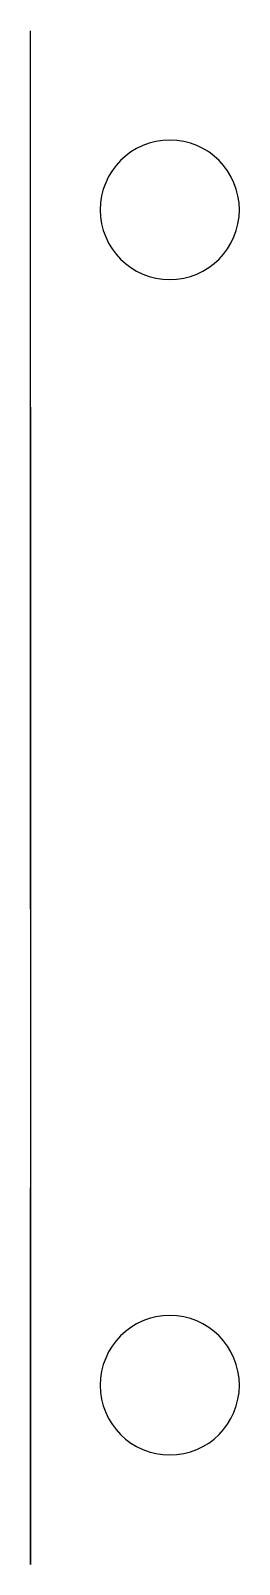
# Model space of a CAD drawing. Header units: inches. Extents: x 0 to 0.3, y -0.44 to 1.73.
import ezdxf

# ---------------------------------------------------------------- set-up
doc = ezdxf.new("R2010")
doc.units = ezdxf.units.IN
doc.header["$MEASUREMENT"] = 0

msp = doc.modelspace()

# ---------------------------------------------------------------- linework, layer by layer
at = {"extrusion": (1, 0, 0)}
for p, q in [((0, 0.6457, 0.585), (0, 1.7287, 0.585)), ((0, 1.7287, 0.585), (0, 1.7287, 0.782)), ((0, 1.1969, 0.782), (0, 1.7287, 0.782)), ((0, 1.1969, 1.1362), (0, 1.1969, 0.782)), ((0, 0.6457, 0.585), (0, -0.4373, 0.585)), ((0, 0.0945, 1.1362), (0, 0.0945, 0.782)), ((0, -0.4373, 0.782), (0, 0.0945, 0.782)), ((0, -0.4373, 0.585), (0, -0.4373, 0.782))]:
    msp.add_line(p, q, dxfattribs=at)
at = {"extrusion": (0, 0, -1)}
for centre in [(-0.197, 1.4757, -0.585), (-0.197, -0.1843, -0.585)]:
    msp.add_circle(centre, 0.0985, dxfattribs=at)
at = {"extrusion": (1, 0, 0)}
msp.add_circle((0.6457, 1.1362), 0.1575, dxfattribs=at)
msp.add_arc((0.6457, 1.1362), 0.5512, 0, 180, dxfattribs=at)

doc.saveas('drawing.dxf')
